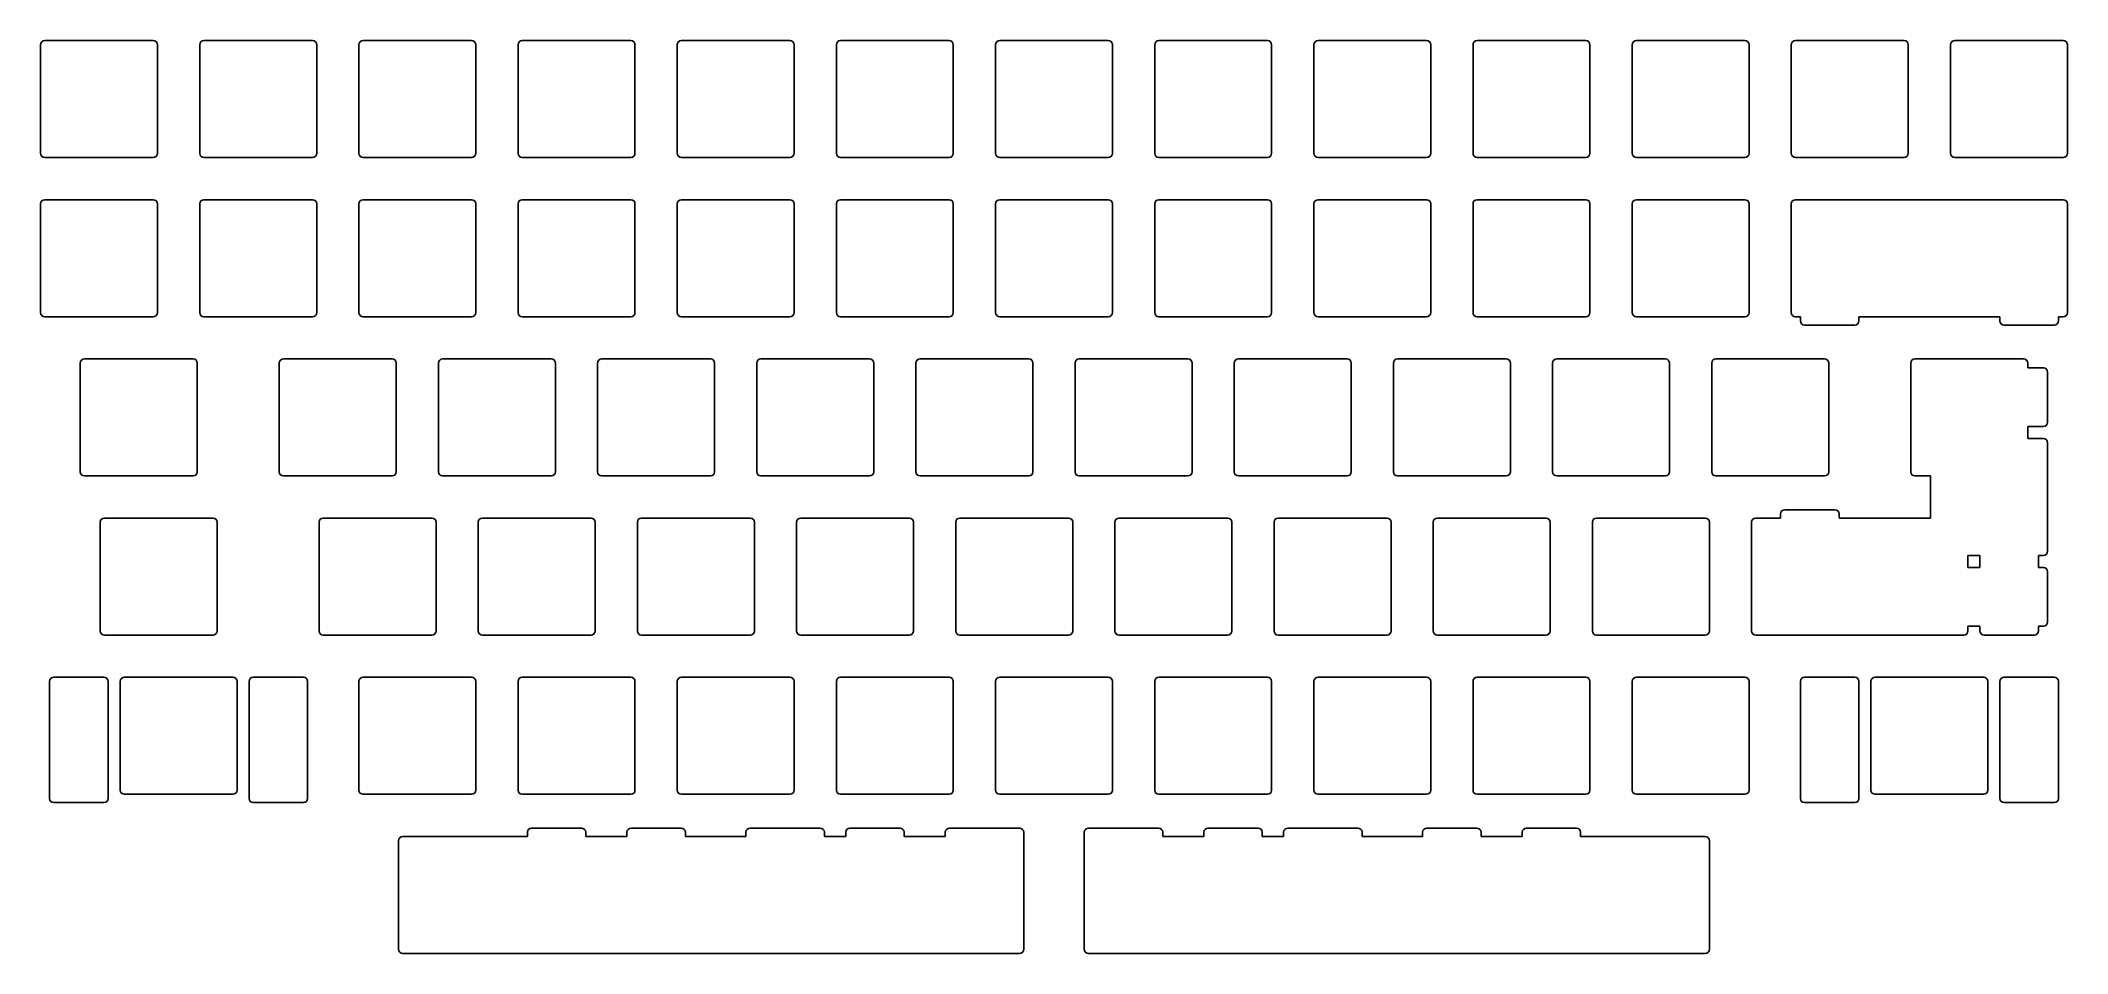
# Model space of a CAD drawing. Header units: millimetres. Extents: x 3 to 245, y -112 to -3.
import ezdxf

# ---------------------------------------------------------------- set-up
doc = ezdxf.new("R2010")
doc.units = ezdxf.units.MM

msp = doc.modelspace()

# ---------------------------------------------------------------- linework, layer by layer
for p, q in [((2.525, -3.025), (2.525, -16.025)), ((16.025, -2.525), (3.025, -2.525)), ((16.525, -16.025), (16.525, -3.025)), ((21.575, -3.025), (21.575, -16.025)), ((35.075, -2.525), (22.075, -2.525)), ((35.575, -16.025), (35.575, -3.025)), ((40.625, -3.025), (40.625, -16.025)), ((54.125, -2.525), (41.125, -2.525)), ((54.625, -16.025), (54.625, -3.025)), ((59.675, -3.025), (59.675, -16.025)), ((73.175, -2.525), (60.175, -2.525)), ((73.675, -16.025), (73.675, -3.025)), ((78.725, -3.025), (78.725, -16.025)), ((92.225, -2.525), (79.225, -2.525)), ((92.725, -16.025), (92.725, -3.025)), ((97.775, -3.025), (97.775, -16.025)), ((111.275, -2.525), (98.275, -2.525)), ((111.775, -16.025), (111.775, -3.025)), ((116.825, -3.025), (116.825, -16.025)), ((130.325, -2.525), (117.325, -2.525)), ((130.825, -16.025), (130.825, -3.025)), ((135.875, -3.025), (135.875, -16.025)), ((149.375, -2.525), (136.375, -2.525)), ((149.875, -16.025), (149.875, -3.025)), ((154.925, -3.025), (154.925, -16.025)), ((168.425, -2.525), (155.425, -2.525)), ((168.925, -16.025), (168.925, -3.025)), ((173.975, -3.025), (173.975, -16.025)), ((187.475, -2.525), (174.475, -2.525)), ((187.975, -16.025), (187.975, -3.025)), ((193.025, -3.025), (193.025, -16.025)), ((206.525, -2.525), (193.525, -2.525)), ((207.025, -16.025), (207.025, -3.025)), ((212.075, -3.025), (212.075, -16.025)), ((225.575, -2.525), (212.575, -2.525)), ((226.075, -16.025), (226.075, -3.025)), ((231.125, -3.025), (231.125, -16.025)), ((244.625, -2.525), (231.625, -2.525)), ((245.125, -16.025), (245.125, -3.025)), ((3.025, -16.525), (16.025, -16.525)), ((22.075, -16.525), (35.075, -16.525)), ((41.125, -16.525), (54.125, -16.525)), ((60.175, -16.525), (73.175, -16.525)), ((79.225, -16.525), (92.225, -16.525)), ((98.275, -16.525), (111.275, -16.525)), ((117.325, -16.525), (130.325, -16.525)), ((136.375, -16.525), (149.375, -16.525)), ((155.425, -16.525), (168.425, -16.525)), ((174.475, -16.525), (187.475, -16.525)), ((193.525, -16.525), (206.525, -16.525)), ((212.575, -16.525), (225.575, -16.525)), ((231.625, -16.525), (244.625, -16.525)), ((16.025, -21.575), (3.025, -21.575)), ((35.075, -21.575), (22.075, -21.575)), ((54.125, -21.575), (41.125, -21.575)), ((73.175, -21.575), (60.175, -21.575)), ((92.225, -21.575), (79.225, -21.575)), ((111.275, -21.575), (98.275, -21.575)), ((130.325, -21.575), (117.325, -21.575)), ((149.375, -21.575), (136.375, -21.575)), ((168.425, -21.575), (155.425, -21.575)), ((187.475, -21.575), (174.475, -21.575)), ((206.525, -21.575), (193.525, -21.575)), ((213.662, -21.575), (212.575, -21.575)), ((219.662, -21.575), (213.662, -21.575)), ((222.1, -21.575), (219.662, -21.575)), ((225.575, -21.575), (222.1, -21.575)), ((231.625, -21.575), (225.575, -21.575)), ((235.1, -21.575), (231.625, -21.575)), ((237.538, -21.575), (235.1, -21.575)), ((243.538, -21.575), (237.538, -21.575)), ((244.625, -21.575), (243.538, -21.575)), ((2.525, -22.075), (2.525, -35.075)), ((16.525, -35.075), (16.525, -22.075)), ((21.575, -22.075), (21.575, -35.075)), ((35.575, -35.075), (35.575, -22.075)), ((40.625, -22.075), (40.625, -35.075)), ((54.625, -35.075), (54.625, -22.075)), ((59.675, -22.075), (59.675, -35.075)), ((73.675, -35.075), (73.675, -22.075)), ((78.725, -22.075), (78.725, -35.075)), ((92.725, -35.075), (92.725, -22.075)), ((97.775, -22.075), (97.775, -35.075)), ((111.775, -35.075), (111.775, -22.075)), ((116.825, -22.075), (116.825, -35.075)), ((130.825, -35.075), (130.825, -22.075)), ((135.875, -22.075), (135.875, -35.075)), ((149.875, -35.075), (149.875, -22.075)), ((154.925, -22.075), (154.925, -35.075)), ((168.925, -35.075), (168.925, -22.075)), ((173.975, -22.075), (173.975, -35.075)), ((187.975, -35.075), (187.975, -22.075)), ((193.025, -22.075), (193.025, -35.075)), ((207.025, -35.075), (207.025, -22.075)), ((212.075, -22.075), (212.075, -35.075)), ((245.125, -35.075), (245.125, -22.075)), ((3.025, -35.575), (16.025, -35.575)), ((22.075, -35.575), (35.075, -35.575)), ((41.125, -35.575), (54.125, -35.575)), ((60.175, -35.575), (73.175, -35.575)), ((79.225, -35.575), (92.225, -35.575)), ((98.275, -35.575), (111.275, -35.575)), ((117.325, -35.575), (130.325, -35.575)), ((136.375, -35.575), (149.375, -35.575)), ((155.425, -35.575), (168.425, -35.575)), ((174.475, -35.575), (187.475, -35.575)), ((193.525, -35.575), (206.525, -35.575)), ((212.575, -35.575), (213.162, -35.575)), ((213.162, -35.575), (213.162, -36.075)), ((220.162, -36.075), (220.162, -35.575)), ((220.162, -35.575), (222.1, -35.575)), ((222.1, -35.575), (225.575, -35.575)), ((225.575, -35.575), (231.625, -35.575)), ((231.625, -35.575), (235.1, -35.575)), ((235.1, -35.575), (237.038, -35.575)), ((237.038, -35.575), (237.038, -36.075)), ((244.038, -36.075), (244.038, -35.575)), ((244.038, -35.575), (244.625, -35.575)), ((213.662, -36.575), (219.662, -36.575)), ((237.538, -36.575), (243.538, -36.575)), ((7.2875, -41.125), (7.2875, -54.125)), ((20.7875, -40.625), (7.7875, -40.625)), ((21.2875, -54.125), (21.2875, -41.125)), ((31.1, -41.125), (31.1, -54.125)), ((44.6, -40.625), (31.6, -40.625)), ((45.1, -54.125), (45.1, -41.125)), ((50.15, -41.125), (50.15, -54.125)), ((63.65, -40.625), (50.65, -40.625)), ((64.15, -54.125), (64.15, -41.125)), ((69.2, -41.125), (69.2, -54.125)), ((82.7, -40.625), (69.7, -40.625)), ((83.2, -54.125), (83.2, -41.125)), ((88.25, -41.125), (88.25, -54.125)), ((101.75, -40.625), (88.75, -40.625)), ((102.25, -54.125), (102.25, -41.125)), ((107.3, -41.125), (107.3, -54.125)), ((120.8, -40.625), (107.8, -40.625)), ((121.3, -54.125), (121.3, -41.125)), ((126.35, -41.125), (126.35, -54.125)), ((139.85, -40.625), (126.85, -40.625)), ((140.35, -54.125), (140.35, -41.125)), ((145.4, -41.125), (145.4, -54.125)), ((158.9, -40.625), (145.9, -40.625)), ((159.4, -54.125), (159.4, -41.125)), ((164.45, -41.125), (164.45, -54.125)), ((177.95, -40.625), (164.95, -40.625)), ((178.45, -54.125), (178.45, -41.125)), ((183.5, -41.125), (183.5, -54.125)), ((197, -40.625), (184, -40.625)), ((197.5, -54.125), (197.5, -41.125)), ((202.55, -41.125), (202.55, -54.125)), ((216.05, -40.625), (203.05, -40.625)), ((216.55, -54.125), (216.55, -41.125)), ((226.3625, -41.125), (226.3625, -54.125)), ((239.8625, -40.625), (226.8625, -40.625)), ((240.3625, -41.712), (240.3625, -41.125)), ((242.24375, -41.712), (240.3625, -41.712)), ((242.74375, -48.212), (242.74375, -42.212)), ((240.3625, -50.15), (240.3625, -48.712)), ((240.3625, -48.712), (242.24375, -48.712)), ((242.24375, -50.15), (240.3625, -50.15)), ((242.74375, -63.65), (242.74375, -50.65)), ((7.7875, -54.625), (20.7875, -54.625)), ((31.6, -54.625), (44.6, -54.625)), ((50.65, -54.625), (63.65, -54.625)), ((69.7, -54.625), (82.7, -54.625)), ((88.75, -54.625), (101.75, -54.625)), ((107.8, -54.625), (120.8, -54.625)), ((126.85, -54.625), (139.85, -54.625)), ((145.9, -54.625), (158.9, -54.625)), ((164.95, -54.625), (177.95, -54.625)), ((184, -54.625), (197, -54.625)), ((203.05, -54.625), (216.05, -54.625)), ((226.8625, -54.625), (228.74375, -54.625)), ((228.74375, -54.625), (228.74375, -59.675)), ((9.66875, -60.175), (9.66875, -73.175)), ((23.16875, -59.675), (10.16875, -59.675)), ((23.66875, -73.175), (23.66875, -60.175)), ((35.8625, -60.175), (35.8625, -73.175)), ((49.3625, -59.675), (36.3625, -59.675)), ((49.8625, -73.175), (49.8625, -60.175)), ((54.9125, -60.175), (54.9125, -73.175)), ((68.4125, -59.675), (55.4125, -59.675)), ((68.9125, -73.175), (68.9125, -60.175)), ((73.9625, -60.175), (73.9625, -73.175)), ((87.4625, -59.675), (74.4625, -59.675)), ((87.9625, -73.175), (87.9625, -60.175)), ((93.0125, -60.175), (93.0125, -73.175)), ((106.5125, -59.675), (93.5125, -59.675)), ((107.0125, -73.175), (107.0125, -60.175)), ((112.0625, -60.175), (112.0625, -73.175)), ((125.5625, -59.675), (112.5625, -59.675)), ((126.0625, -73.175), (126.0625, -60.175)), ((131.1125, -60.175), (131.1125, -73.175)), ((144.6125, -59.675), (131.6125, -59.675)), ((145.1125, -73.175), (145.1125, -60.175)), ((150.1625, -60.175), (150.1625, -73.175)), ((163.6625, -59.675), (150.6625, -59.675)), ((164.1625, -73.175), (164.1625, -60.175)), ((169.2125, -60.175), (169.2125, -73.175)), ((182.7125, -59.675), (169.7125, -59.675)), ((183.2125, -73.175), (183.2125, -60.175)), ((188.2625, -60.175), (188.2625, -73.175)), ((201.7625, -59.675), (188.7625, -59.675)), ((202.2625, -73.175), (202.2625, -60.175)), ((207.3125, -60.175), (207.3125, -73.175)), ((210.78075, -59.675), (207.8125, -59.675)), ((210.78075, -59.175), (210.78075, -59.675)), ((217.28075, -58.675), (211.28075, -58.675)), ((217.78075, -59.675), (217.78075, -59.175)), ((219.71875, -59.675), (217.78075, -59.675)), ((220.8125, -59.675), (219.71875, -59.675)), ((228.74375, -59.675), (220.8125, -59.675)), ((233.21875, -64.15), (234.65675, -64.15)), ((233.21875, -65.588), (233.21875, -64.15)), ((234.65675, -64.15), (234.65675, -65.588)), ((241.65675, -64.15), (242.24375, -64.15)), ((241.65675, -65.588), (241.65675, -64.15)), ((234.65675, -65.588), (233.21875, -65.588)), ((242.24375, -65.588), (241.65675, -65.588)), ((242.74375, -72.088), (242.74375, -66.088)), ((233.21875, -72.588), (234.65675, -72.588)), ((233.21875, -73.175), (233.21875, -72.588)), ((234.65675, -72.588), (234.65675, -73.175)), ((241.65675, -72.588), (242.24375, -72.588)), ((241.65675, -73.175), (241.65675, -72.588)), ((10.16875, -73.675), (23.16875, -73.675)), ((36.3625, -73.675), (49.3625, -73.675)), ((55.4125, -73.675), (68.4125, -73.675)), ((74.4625, -73.675), (87.4625, -73.675)), ((93.5125, -73.675), (106.5125, -73.675)), ((112.5625, -73.675), (125.5625, -73.675)), ((131.6125, -73.675), (144.6125, -73.675)), ((150.6625, -73.675), (163.6625, -73.675)), ((169.7125, -73.675), (182.7125, -73.675)), ((188.7625, -73.675), (201.7625, -73.675)), ((207.8125, -73.675), (211.28075, -73.675)), ((211.28075, -73.675), (217.28075, -73.675)), ((217.28075, -73.675), (219.71875, -73.675)), ((219.71875, -73.675), (220.8125, -73.675)), ((220.8125, -73.675), (232.71875, -73.675)), ((235.15675, -73.675), (241.15675, -73.675)), ((3.612, -79.225), (3.612, -93.225)), ((10.112, -78.725), (4.112, -78.725)), ((10.612, -93.225), (10.612, -79.225)), ((12.05, -79.225), (12.05, -92.225)), ((25.55, -78.725), (12.55, -78.725)), ((26.05, -92.225), (26.05, -79.225)), ((27.488, -79.225), (27.488, -93.225)), ((33.988, -78.725), (27.988, -78.725)), ((34.488, -93.225), (34.488, -79.225)), ((40.625, -79.225), (40.625, -92.225)), ((54.125, -78.725), (41.125, -78.725)), ((54.625, -92.225), (54.625, -79.225)), ((59.675, -79.225), (59.675, -92.225)), ((73.175, -78.725), (60.175, -78.725)), ((73.675, -92.225), (73.675, -79.225)), ((78.725, -79.225), (78.725, -92.225)), ((92.225, -78.725), (79.225, -78.725)), ((92.725, -92.225), (92.725, -79.225)), ((97.775, -79.225), (97.775, -92.225)), ((111.275, -78.725), (98.275, -78.725)), ((111.775, -92.225), (111.775, -79.225)), ((116.825, -79.225), (116.825, -92.225)), ((130.325, -78.725), (117.325, -78.725)), ((130.825, -92.225), (130.825, -79.225)), ((135.875, -79.225), (135.875, -92.225)), ((149.375, -78.725), (136.375, -78.725)), ((149.875, -92.225), (149.875, -79.225)), ((154.925, -79.225), (154.925, -92.225)), ((168.425, -78.725), (155.425, -78.725)), ((168.925, -92.225), (168.925, -79.225)), ((173.975, -79.225), (173.975, -92.225)), ((187.475, -78.725), (174.475, -78.725)), ((187.975, -92.225), (187.975, -79.225)), ((193.025, -79.225), (193.025, -92.225)), ((206.525, -78.725), (193.525, -78.725)), ((207.025, -92.225), (207.025, -79.225)), ((213.162, -79.225), (213.162, -93.225)), ((219.662, -78.725), (213.662, -78.725)), ((220.162, -93.225), (220.162, -79.225)), ((221.6, -79.225), (221.6, -92.225)), ((235.1, -78.725), (222.1, -78.725)), ((235.6, -92.225), (235.6, -79.225)), ((237.038, -79.225), (237.038, -93.225)), ((243.538, -78.725), (237.538, -78.725)), ((244.038, -93.225), (244.038, -79.225)), ((4.112, -93.725), (10.112, -93.725)), ((12.55, -92.725), (25.55, -92.725)), ((27.988, -93.725), (33.988, -93.725)), ((41.125, -92.725), (54.125, -92.725)), ((60.175, -92.725), (73.175, -92.725)), ((79.225, -92.725), (92.225, -92.725)), ((98.275, -92.725), (111.275, -92.725)), ((117.325, -92.725), (130.325, -92.725)), ((136.375, -92.725), (149.375, -92.725)), ((155.425, -92.725), (168.425, -92.725)), ((174.475, -92.725), (187.475, -92.725)), ((193.525, -92.725), (206.525, -92.725)), ((213.662, -93.725), (219.662, -93.725)), ((222.1, -92.725), (235.1, -92.725)), ((237.538, -93.725), (243.538, -93.725)), ((67.29375, -96.775), (61.29375, -96.775)), ((79.2, -96.775), (73.2, -96.775)), ((89.837, -96.775), (87.45575, -96.775)), ((93.45575, -96.775), (89.837, -96.775)), ((95.837, -96.775), (93.45575, -96.775)), ((105.39375, -96.775), (99.39375, -96.775)), ((111.33175, -96.775), (111.3, -96.775)), ((113.713, -96.775), (111.33175, -96.775)), ((117.3, -96.775), (113.713, -96.775)), ((117.33175, -96.775), (117.3, -96.775)), ((119.713, -96.775), (117.33175, -96.775)), ((130.31825, -96.775), (127.937, -96.775)), ((130.35, -96.775), (130.31825, -96.775)), ((133.937, -96.775), (130.35, -96.775)), ((136.31825, -96.775), (133.937, -96.775)), ((136.35, -96.775), (136.31825, -96.775)), ((148.25625, -96.775), (142.25625, -96.775)), ((154.19425, -96.775), (151.813, -96.775)), ((157.813, -96.775), (154.19425, -96.775)), ((160.19425, -96.775), (157.813, -96.775)), ((174.45, -96.775), (168.45, -96.775)), ((186.35625, -96.775), (180.35625, -96.775)), ((45.3875, -98.275), (45.3875, -111.275)), ((48.26875, -97.775), (45.8875, -97.775)), ((58.8875, -97.775), (48.26875, -97.775)), ((60.79375, -97.775), (58.8875, -97.775)), ((60.79375, -97.275), (60.79375, -97.775)), ((67.79375, -97.775), (67.79375, -97.275)), ((69.7, -97.775), (67.79375, -97.775)), ((72.7, -97.775), (69.7, -97.775)), ((72.7, -97.275), (72.7, -97.775)), ((79.7, -97.775), (79.7, -97.275)), ((80.31875, -97.775), (79.7, -97.775)), ((82.7, -97.775), (80.31875, -97.775)), ((86.95575, -97.775), (82.7, -97.775)), ((86.95575, -97.275), (86.95575, -97.775)), ((96.337, -97.775), (96.337, -97.275)), ((98.275, -97.775), (96.337, -97.775)), ((98.89375, -97.775), (98.275, -97.775)), ((98.89375, -97.275), (98.89375, -97.775)), ((105.89375, -97.775), (105.89375, -97.275)), ((108.89375, -97.775), (105.89375, -97.775)), ((110.8, -97.775), (108.89375, -97.775)), ((110.8, -97.275), (110.8, -97.775)), ((120.213, -111.275), (120.213, -97.275)), ((127.437, -97.275), (127.437, -111.275)), ((136.85, -97.775), (136.85, -97.275)), ((138.75625, -97.775), (136.85, -97.775)), ((141.75625, -97.775), (138.75625, -97.775)), ((141.75625, -97.275), (141.75625, -97.775)), ((148.75625, -97.775), (148.75625, -97.275)), ((149.375, -97.775), (148.75625, -97.775)), ((151.313, -97.775), (149.375, -97.775)), ((151.313, -97.275), (151.313, -97.775)), ((160.69425, -97.775), (160.69425, -97.275)), ((164.95, -97.775), (160.69425, -97.775)), ((167.33125, -97.775), (164.95, -97.775)), ((167.95, -97.775), (167.33125, -97.775)), ((167.95, -97.275), (167.95, -97.775)), ((174.95, -97.775), (174.95, -97.275)), ((177.95, -97.775), (174.95, -97.775)), ((179.85625, -97.775), (177.95, -97.775)), ((179.85625, -97.275), (179.85625, -97.775)), ((186.85625, -97.775), (186.85625, -97.275)), ((188.7625, -97.775), (186.85625, -97.775)), ((199.38125, -97.775), (188.7625, -97.775)), ((201.7625, -97.775), (199.38125, -97.775)), ((202.2625, -111.275), (202.2625, -98.275)), ((45.8875, -111.775), (48.26875, -111.775)), ((48.26875, -111.775), (58.8875, -111.775)), ((58.8875, -111.775), (61.26875, -111.775)), ((61.29375, -111.775), (64.9375, -111.775)), ((64.9375, -111.775), (67.29375, -111.775)), ((67.29375, -111.775), (67.31875, -111.775)), ((67.31875, -111.775), (69.7, -111.775)), ((69.7, -111.775), (73.2, -111.775)), ((73.2, -111.775), (76.84375, -111.775)), ((76.84375, -111.775), (77.9375, -111.775)), ((77.9375, -111.775), (79.2, -111.775)), ((79.2, -111.775), (80.31875, -111.775)), ((80.31875, -111.775), (82.7, -111.775)), ((82.7, -111.775), (87.45575, -111.775)), ((87.45575, -111.775), (88.75, -111.775)), ((88.75, -111.775), (89.837, -111.775)), ((89.837, -111.775), (89.84375, -111.775)), ((89.84375, -111.775), (93.45575, -111.775)), ((93.45575, -111.775), (95.837, -111.775)), ((95.837, -111.775), (95.89375, -111.775)), ((95.89375, -111.775), (98.275, -111.775)), ((98.275, -111.775), (99.39375, -111.775)), ((99.39375, -111.775), (101.75, -111.775)), ((101.75, -111.775), (105.39375, -111.775)), ((105.39375, -111.775), (108.89375, -111.775)), ((108.89375, -111.775), (111.275, -111.775)), ((111.3, -111.775), (111.33175, -111.775)), ((111.33175, -111.775), (113.713, -111.775)), ((113.713, -111.775), (117.3, -111.775)), ((117.3, -111.775), (117.33175, -111.775)), ((117.33175, -111.775), (119.713, -111.775)), ((127.937, -111.775), (130.31825, -111.775)), ((130.31825, -111.775), (130.35, -111.775)), ((130.35, -111.775), (133.937, -111.775)), ((133.937, -111.775), (136.31825, -111.775)), ((136.31825, -111.775), (136.35, -111.775)), ((136.375, -111.775), (138.75625, -111.775)), ((138.75625, -111.775), (142.25625, -111.775)), ((142.25625, -111.775), (145.9, -111.775)), ((145.9, -111.775), (148.25625, -111.775)), ((148.25625, -111.775), (149.375, -111.775)), ((149.375, -111.775), (151.75625, -111.775)), ((151.75625, -111.775), (151.813, -111.775)), ((151.813, -111.775), (154.19425, -111.775)), ((154.19425, -111.775), (157.80625, -111.775)), ((157.80625, -111.775), (157.813, -111.775)), ((157.813, -111.775), (158.9, -111.775)), ((158.9, -111.775), (160.19425, -111.775)), ((160.19425, -111.775), (164.95, -111.775)), ((164.95, -111.775), (167.33125, -111.775)), ((167.33125, -111.775), (168.45, -111.775)), ((168.45, -111.775), (169.7125, -111.775)), ((169.7125, -111.775), (170.80625, -111.775)), ((170.80625, -111.775), (174.45, -111.775)), ((174.45, -111.775), (177.95, -111.775)), ((177.95, -111.775), (180.33125, -111.775)), ((180.33125, -111.775), (180.35625, -111.775)), ((180.35625, -111.775), (182.7125, -111.775)), ((182.7125, -111.775), (186.35625, -111.775)), ((186.38125, -111.775), (188.7625, -111.775)), ((188.7625, -111.775), (199.38125, -111.775)), ((199.38125, -111.775), (201.7625, -111.775))]:
    msp.add_line(p, q)
for centre, start, end in [((3.025, -3.025), 90, 180), ((16.025, -3.025), 0, 90), ((22.075, -3.025), 90, 180), ((35.075, -3.025), 0, 90), ((41.125, -3.025), 90, 180), ((54.125, -3.025), 0, 90), ((60.175, -3.025), 90, 180), ((73.175, -3.025), 0, 90), ((79.225, -3.025), 90, 180), ((92.225, -3.025), 0, 90), ((98.275, -3.025), 90, 180), ((111.275, -3.025), 0, 90), ((117.325, -3.025), 90, 180), ((130.325, -3.025), 0, 90), ((136.375, -3.025), 90, 180), ((149.375, -3.025), 0, 90), ((155.425, -3.025), 90, 180), ((168.425, -3.025), 0, 90), ((174.475, -3.025), 90, 180), ((187.475, -3.025), 0, 90), ((193.525, -3.025), 90, 180), ((206.525, -3.025), 0, 90), ((212.575, -3.025), 90, 180), ((225.575, -3.025), 0, 90), ((231.625, -3.025), 90, 180), ((244.625, -3.025), 0, 90), ((3.025, -16.025), 180, 270), ((16.025, -16.025), 270, 0), ((22.075, -16.025), 180, 270), ((35.075, -16.025), 270, 0), ((41.125, -16.025), 180, 270), ((54.125, -16.025), 270, 0), ((60.175, -16.025), 180, 270), ((73.175, -16.025), 270, 0), ((79.225, -16.025), 180, 270), ((92.225, -16.025), 270, 0), ((98.275, -16.025), 180, 270), ((111.275, -16.025), 270, 0), ((117.325, -16.025), 180, 270), ((130.325, -16.025), 270, 0), ((136.375, -16.025), 180, 270), ((149.375, -16.025), 270, 0), ((155.425, -16.025), 180, 270), ((168.425, -16.025), 270, 0), ((174.475, -16.025), 180, 270), ((187.475, -16.025), 270, 0), ((193.525, -16.025), 180, 270), ((206.525, -16.025), 270, 0), ((212.575, -16.025), 180, 270), ((225.575, -16.025), 270, 0), ((231.625, -16.025), 180, 270), ((244.625, -16.025), 270, 0), ((3.025, -22.075), 90, 180), ((16.025, -22.075), 0, 90), ((22.075, -22.075), 90, 180), ((35.075, -22.075), 0, 90), ((41.125, -22.075), 90, 180), ((54.125, -22.075), 0, 90), ((60.175, -22.075), 90, 180), ((73.175, -22.075), 0, 90), ((79.225, -22.075), 90, 180), ((92.225, -22.075), 0, 90), ((98.275, -22.075), 90, 180), ((111.275, -22.075), 0, 90), ((117.325, -22.075), 90, 180), ((130.325, -22.075), 0, 90), ((136.375, -22.075), 90, 180), ((149.375, -22.075), 0, 90), ((155.425, -22.075), 90, 180), ((168.425, -22.075), 0, 90), ((174.475, -22.075), 90, 180), ((187.475, -22.075), 0, 90), ((193.525, -22.075), 90, 180), ((206.525, -22.075), 0, 90), ((212.575, -22.075), 90, 180), ((244.625, -22.075), 0, 90), ((3.025, -35.075), 180, 270), ((16.025, -35.075), 270, 0), ((22.075, -35.075), 180, 270), ((35.075, -35.075), 270, 0), ((41.125, -35.075), 180, 270), ((54.125, -35.075), 270, 0), ((60.175, -35.075), 180, 270), ((73.175, -35.075), 270, 0), ((79.225, -35.075), 180, 270), ((92.225, -35.075), 270, 0), ((98.275, -35.075), 180, 270), ((111.275, -35.075), 270, 0), ((117.325, -35.075), 180, 270), ((130.325, -35.075), 270, 0), ((136.375, -35.075), 180, 270), ((149.375, -35.075), 270, 0), ((155.425, -35.075), 180, 270), ((168.425, -35.075), 270, 0), ((174.475, -35.075), 180, 270), ((187.475, -35.075), 270, 0), ((193.525, -35.075), 180, 270), ((206.525, -35.075), 270, 0), ((212.575, -35.075), 180, 270), ((213.662, -36.075), 180, 270), ((219.662, -36.075), 270, 0), ((237.538, -36.075), 180, 270), ((243.538, -36.075), 270, 0), ((244.625, -35.075), 270, 0), ((7.7875, -41.125), 90, 180), ((20.7875, -41.125), 0, 90), ((31.6, -41.125), 90, 180), ((44.6, -41.125), 0, 90), ((50.65, -41.125), 90, 180), ((63.65, -41.125), 0, 90), ((69.7, -41.125), 90, 180), ((82.7, -41.125), 0, 90), ((88.75, -41.125), 90, 180), ((101.75, -41.125), 0, 90), ((107.8, -41.125), 90, 180), ((120.8, -41.125), 0, 90), ((126.85, -41.125), 90, 180), ((139.85, -41.125), 0, 90), ((145.9, -41.125), 90, 180), ((158.9, -41.125), 0, 90), ((164.95, -41.125), 90, 180), ((177.95, -41.125), 0, 90), ((184, -41.125), 90, 180), ((197, -41.125), 0, 90), ((203.05, -41.125), 90, 180), ((216.05, -41.125), 0, 90), ((226.8625, -41.125), 90, 180), ((239.8625, -41.125), 0, 90), ((242.24375, -42.212), 0, 90), ((242.24375, -48.212), 270, 0), ((242.24375, -50.65), 0, 90), ((7.7875, -54.125), 180, 270), ((20.7875, -54.125), 270, 0), ((31.6, -54.125), 180, 270), ((44.6, -54.125), 270, 0), ((50.65, -54.125), 180, 270), ((63.65, -54.125), 270, 0), ((69.7, -54.125), 180, 270), ((82.7, -54.125), 270, 0), ((88.75, -54.125), 180, 270), ((101.75, -54.125), 270, 0), ((107.8, -54.125), 180, 270), ((120.8, -54.125), 270, 0), ((126.85, -54.125), 180, 270), ((139.85, -54.125), 270, 0), ((145.9, -54.125), 180, 270), ((158.9, -54.125), 270, 0), ((164.95, -54.125), 180, 270), ((177.95, -54.125), 270, 0), ((184, -54.125), 180, 270), ((197, -54.125), 270, 0), ((203.05, -54.125), 180, 270), ((216.05, -54.125), 270, 0), ((226.8625, -54.125), 180, 270), ((10.16875, -60.175), 90, 180), ((23.16875, -60.175), 0, 90), ((36.3625, -60.175), 90, 180), ((49.3625, -60.175), 0, 90), ((55.4125, -60.175), 90, 180), ((68.4125, -60.175), 0, 90), ((74.4625, -60.175), 90, 180), ((87.4625, -60.175), 0, 90), ((93.5125, -60.175), 90, 180), ((106.5125, -60.175), 0, 90), ((112.5625, -60.175), 90, 180), ((125.5625, -60.175), 0, 90), ((131.6125, -60.175), 90, 180), ((144.6125, -60.175), 0, 90), ((150.6625, -60.175), 90, 180), ((163.6625, -60.175), 0, 90), ((169.7125, -60.175), 90, 180), ((182.7125, -60.175), 0, 90), ((188.7625, -60.175), 90, 180), ((201.7625, -60.175), 0, 90), ((207.8125, -60.175), 90, 180), ((211.28075, -59.175), 90, 180), ((217.28075, -59.175), 0, 90), ((242.24375, -63.65), 270, 0), ((242.24375, -66.088), 0, 90), ((242.24375, -72.088), 270, 0), ((10.16875, -73.175), 180, 270), ((23.16875, -73.175), 270, 0), ((36.3625, -73.175), 180, 270), ((49.3625, -73.175), 270, 0), ((55.4125, -73.175), 180, 270), ((68.4125, -73.175), 270, 0), ((74.4625, -73.175), 180, 270), ((87.4625, -73.175), 270, 0), ((93.5125, -73.175), 180, 270), ((106.5125, -73.175), 270, 0), ((112.5625, -73.175), 180, 270), ((125.5625, -73.175), 270, 0), ((131.6125, -73.175), 180, 270), ((144.6125, -73.175), 270, 0), ((150.6625, -73.175), 180, 270), ((163.6625, -73.175), 270, 0), ((169.7125, -73.175), 180, 270), ((182.7125, -73.175), 270, 0), ((188.7625, -73.175), 180, 270), ((201.7625, -73.175), 270, 0), ((207.8125, -73.175), 180, 270), ((232.71875, -73.175), 270, 0), ((235.15675, -73.175), 180, 270), ((241.15675, -73.175), 270, 0), ((4.112, -79.225), 90, 180), ((10.112, -79.225), 0, 90), ((12.55, -79.225), 90, 180), ((25.55, -79.225), 0, 90), ((27.988, -79.225), 90, 180), ((33.988, -79.225), 0, 90), ((41.125, -79.225), 90, 180), ((54.125, -79.225), 0, 90), ((60.175, -79.225), 90, 180), ((73.175, -79.225), 0, 90), ((79.225, -79.225), 90, 180), ((92.225, -79.225), 0, 90), ((98.275, -79.225), 90, 180), ((111.275, -79.225), 0, 90), ((117.325, -79.225), 90, 180), ((130.325, -79.225), 0, 90), ((136.375, -79.225), 90, 180), ((149.375, -79.225), 0, 90), ((155.425, -79.225), 90, 180), ((168.425, -79.225), 0, 90), ((174.475, -79.225), 90, 180), ((187.475, -79.225), 0, 90), ((193.525, -79.225), 90, 180), ((206.525, -79.225), 0, 90), ((213.662, -79.225), 90, 180), ((219.662, -79.225), 0, 90), ((222.1, -79.225), 90, 180), ((235.1, -79.225), 0, 90), ((237.538, -79.225), 90, 180), ((243.538, -79.225), 0, 90), ((4.112, -93.225), 180, 270), ((10.112, -93.225), 270, 0), ((12.55, -92.225), 180, 270), ((25.55, -92.225), 270, 0), ((27.988, -93.225), 180, 270), ((33.988, -93.225), 270, 0), ((41.125, -92.225), 180, 270), ((54.125, -92.225), 270, 0), ((60.175, -92.225), 180, 270), ((73.175, -92.225), 270, 0), ((79.225, -92.225), 180, 270), ((92.225, -92.225), 270, 0), ((98.275, -92.225), 180, 270), ((111.275, -92.225), 270, 0), ((117.325, -92.225), 180, 270), ((130.325, -92.225), 270, 0), ((136.375, -92.225), 180, 270), ((149.375, -92.225), 270, 0), ((155.425, -92.225), 180, 270), ((168.425, -92.225), 270, 0), ((174.475, -92.225), 180, 270), ((187.475, -92.225), 270, 0), ((193.525, -92.225), 180, 270), ((206.525, -92.225), 270, 0), ((213.662, -93.225), 180, 270), ((219.662, -93.225), 270, 0), ((222.1, -92.225), 180, 270), ((235.1, -92.225), 270, 0), ((237.538, -93.225), 180, 270), ((243.538, -93.225), 270, 0), ((61.29375, -97.275), 90, 180), ((67.29375, -97.275), 0, 90), ((73.2, -97.275), 90, 180), ((79.2, -97.275), 0, 90), ((87.45575, -97.275), 90, 180), ((95.837, -97.275), 0, 90), ((99.39375, -97.275), 90, 180), ((105.39375, -97.275), 0, 90), ((111.3, -97.275), 90, 180), ((119.713, -97.275), 0, 90), ((127.937, -97.275), 90, 180), ((136.35, -97.275), 0, 90), ((142.25625, -97.275), 90, 180), ((148.25625, -97.275), 0, 90), ((151.813, -97.275), 90, 180), ((160.19425, -97.275), 0, 90), ((168.45, -97.275), 90, 180), ((174.45, -97.275), 0, 90), ((180.35625, -97.275), 90, 180), ((186.35625, -97.275), 0, 90), ((45.8875, -98.275), 90, 180), ((201.7625, -98.275), 0, 90), ((45.8875, -111.275), 180, 270), ((119.713, -111.275), 270, 0), ((127.937, -111.275), 180, 270), ((201.7625, -111.275), 270, 0), ((61.26875, -111.275), 270, 271.432544), ((61.29375, -111.275), 268.567456, 270), ((111.275, -111.275), 270, 271.432544), ((111.3, -111.275), 268.567456, 270), ((136.35, -111.275), 270, 271.432544), ((136.375, -111.275), 268.567456, 270), ((186.35625, -111.275), 270, 271.432544), ((186.38125, -111.275), 268.567456, 270)]:
    msp.add_arc(centre, 0.5, start, end)

doc.saveas('drawing.dxf')
